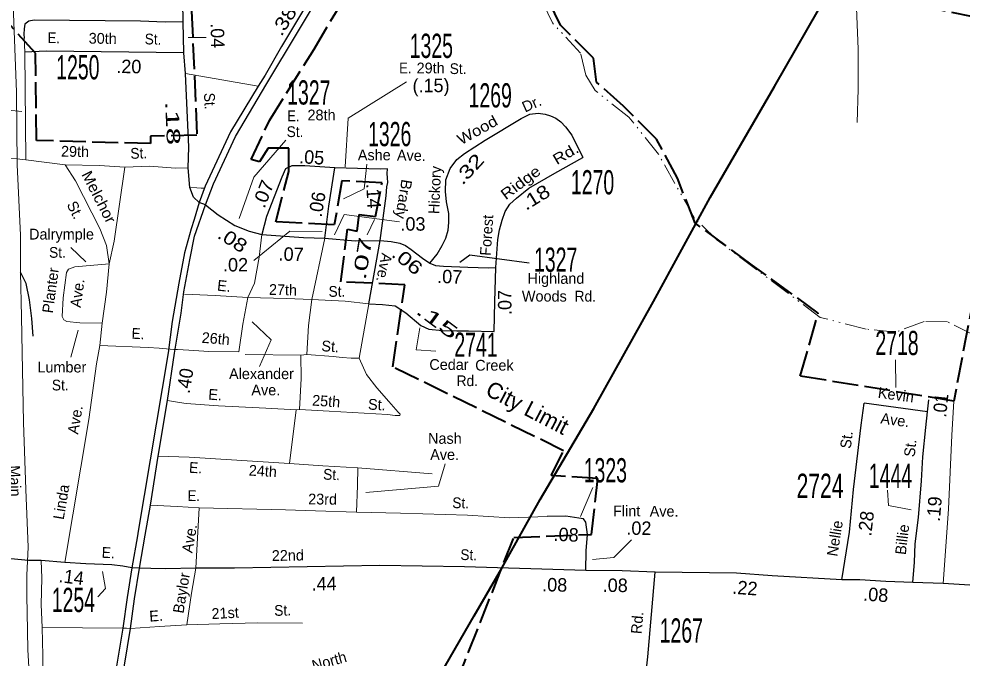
# Model space of a CAD drawing. Extents: x 449235 to 502391, y 194788 to 235774.
# Drawn here: x 463237 to 464987, y 197765 to 198951 of the extents above; entities that cross this region are included whole.
import ezdxf
from ezdxf.enums import TextEntityAlignment as Align

# ---------------------------------------------------------------- set-up
doc = ezdxf.new("R2010")
doc.units = 0
doc.header["$LTSCALE"] = 8
doc.linetypes.add('DASH_DOUBLE_DOT', pattern=[9.2, 5, -1.2, 0.3, -1.2, 0.3, -1.2])
doc.linetypes.add('LONG_DASHED', pattern=[7.5, 6, -1.5])
for name, color, linetype, lineweight in [('10', 7, 'Continuous', 40), ('11', 7, 'Continuous', 13), ('17', 7, 'Continuous', 40), ('28', 7, 'Continuous', 120), ('32', 7, 'Continuous', 25), ('35', 7, 'Continuous', 13), ('44', 7, 'Continuous', 25), ('49', 7, 'LONG_DASHED', 40), ('56', 7, 'Continuous', 40), ('59', 7, 'DASH_DOUBLE_DOT', 13), ('8', 7, 'Continuous', 25)]:
    doc.layers.add(name, color=color, linetype=linetype, lineweight=lineweight)
doc.layers.add('19', color=7, linetype='Continuous')

msp = doc.modelspace()

# ---------------------------------------------------------------- linework, layer by layer
at = {"layer": '10', "lineweight": 13}
for p, q in [((463173.829, 198786.045), (463242.321, 198779.304)), ((463333.594, 198526.864), (463361.185, 198500.511)), ((463333.309, 198323.67), (463346.9, 198373.536))]:
    msp.add_line(p, q, dxfattribs=at)
for points in [[(463683.508, 198305.889), (463704.921, 198355.885), (463669.881, 198388.999)], [(464028.007, 198125.147), (464015.817, 198084.12), (463880.622, 198071.923)]]:
    msp.add_lwpolyline(points, dxfattribs=at)
at = {"layer": '11'}
for p, q in [((463584.333, 198916.663), (463550.98, 198916.663)), ((463896.605, 198579.045), (463883.013, 198550.334)), ((464863.27, 198318.216), (464864.4, 198267.32)), ((464302.065, 198081.395), (464278.739, 198027.715))]:
    msp.add_line(p, q, dxfattribs=at)
for points in [[(463955.968, 198834.369), (463847.779, 198766.906), (463842.291, 198676.694)], [(463732.432, 198726.204), (463673.099, 198657.622), (463645.916, 198580.556)], [(463882.74, 198681.714), (463877.799, 198635.982), (463839.114, 198617.151)], [(463943.42, 198574.512), (463840.728, 198588.111), (463822.606, 198550.334)], [(463673.111, 198503.136), (463739.787, 198557.522), (463799.383, 198556.476)], [(464010.368, 198334.519), (463974.323, 198336.923), (463980.731, 198377.799)], [(464848.579, 198076.413), (464850.84, 198048.137), (464892.664, 198040.22)], [(464373.599, 197984.148), (464340.942, 197951.473), (464301.288, 197947.583)], [(463383.211, 197878.609), (463397.421, 197894.324), (463392.186, 197925.753)]]:
    msp.add_lwpolyline(points, dxfattribs=at)
at = {"layer": '28', "lineweight": 25}
for points in [[(463985.643, 199319.252), (463952.905, 199262.464), (463934.585, 199236.461), (463866.23, 199132.212), (463816.367, 199054.089), (463723.975, 198900.34), (463694.032, 198847.006), (463681.069, 198826.306), (463629.528, 198741.681), (463582.574, 198640.508), (463571.318, 198610.591)], [(463582.97, 198606.295), (463598.075, 198645.312), (463638.814, 198733.164), (463697.11, 198831.171), (463808.999, 199018.181), (463953.633, 199242.806), (463994.987, 199313.54)], [(463571.318, 198610.591), (463561.933, 198579.2), (463556.599, 198561.49), (463544.333, 198517.299), (463533.931, 198460.497), (463521.052, 198389.915), (463513.693, 198331.607), (463458.395, 198000.689), (463457.114, 197991.935), (463446.47, 197932.533)], [(463460.444, 197931.811), (463471.535, 197992.962), (463481.149, 198048.855), (463495.13, 198139.794), (463512.49, 198242.937), (463525.958, 198330.994), (463538.224, 198405.259), (463543.131, 198444.54), (463554.17, 198504.075), (463562.756, 198548.265), (463582.97, 198606.295)], [(463446.47, 197932.533), (463437.744, 197877.153), (463429.871, 197820.261), (463412.268, 197716.617), (463392.948, 197585.415), (463379.817, 197501.358), (463376.03, 197460.181), (463374.933, 197433.517), (463370.655, 197347.682), (463376.434, 197294.253), (463388.265, 197227.122), (463397.523, 197190.022), (463409.78, 197151.08), (463418.038, 197125.548), (463447.963, 197044.822), (463492.939, 196961.918), (463526.027, 196898.344), (463556.692, 196848.978)], [(463565, 196862.171), (463542.291, 196899.645), (463503.087, 196966.669), (463454.936, 197062.512), (463434.952, 197114.481), (463418.831, 197164.97), (463412.279, 197193.429), (463401.275, 197231.028), (463393.469, 197277.25), (463387.892, 197321.188), (463389.445, 197399.718), (463389.754, 197459.268), (463393.469, 197499.666), (463407.93, 197588.465), (463416.357, 197655.703), (463427.473, 197717.959), (463443.729, 197819.903), (463451.346, 197875.135), (463460.444, 197931.811)]]:
    msp.add_lwpolyline(points, dxfattribs=at)
at = {"layer": '32'}
for p, q in [((463542.923, 198888.065), (463541.532, 198946.034)), ((463582.97, 198606.295), (463571.318, 198610.591)), ((463886.448, 198422.626), (463907.413, 198539.732)), ((464923.179, 198221.692), (464805.5, 198237.829)), ((463255.04, 197946.285), (463208.996, 197950.092)), ((463460.444, 197931.811), (463446.47, 197932.533))]:
    msp.add_line(p, q, dxfattribs=at)
for points in [[(463541.532, 198946.034), (463540.99, 198982.639), (463538.004, 199055.217), (463538.3, 199096.991)], [(463541.532, 198946.034), (463508.585, 198945.418), (463462.323, 198946.839), (463265.496, 198949.162), (463255.084, 198946.993), (463248.266, 198941.581), (463246.445, 198932.957), (463246.116, 198922.717), (463246.526, 198915.345)], [(463542.923, 198888.065), (463287.63, 198891.507), (463247.951, 198889.745)], [(463571.318, 198610.591), (463561.144, 198620.647), (463554.291, 198638.567), (463551.297, 198674.551), (463552.012, 198712.961), (463545.928, 198849.641), (463542.923, 198888.065)], [(463999.551, 198497.976), (464012.817, 198514.688), (464022.596, 198530.767), (464029.232, 198544.4), (464033.772, 198559.082), (464034.82, 198573.064), (464034.82, 198589.842), (464030.629, 198611.865), (464028.534, 198630.741), (464029.218, 198652.556), (464037.251, 198673.879), (464049.474, 198690.308), (464063.794, 198701.494), (464102.211, 198726.312), (464168.778, 198766.66), (464185.192, 198774.351), (464200.21, 198776.098), (464213.481, 198774.351), (464223.26, 198771.204), (464233.389, 198767.01), (464242.818, 198760.019), (464251.2, 198750.93), (464263.074, 198735.2), (464283.331, 198693.953)], [(464122.072, 198489.821), (464125.51, 198541.733), (464128.991, 198560.061), (464133.881, 198577.889), (464139.119, 198593.968), (464147.851, 198607.251), (464160.423, 198618.787), (464183.416, 198636.81), (464231.263, 198664.774), (464283.331, 198693.953)], [(463823.235, 198674.937), (463767.256, 198678.443), (463743.335, 198678.435), (463731.641, 198673.182), (463724.807, 198657.283), (463696.568, 198584.725), (463687.892, 198550.846)], [(463804.815, 198544.324), (463812.099, 198603.79), (463823.235, 198674.937)], [(463907.413, 198539.732), (463918.53, 198622.6), (463919.68, 198639.481), (463921.32, 198647.508), (463920.83, 198656.361), (463920.447, 198664.035), (463920.83, 198672.859), (463907.03, 198672.091), (463823.235, 198674.937)], [(463582.97, 198606.295), (463606.961, 198587.434), (463637.697, 198567.722), (463664.124, 198557.368), (463687.892, 198550.846)], [(463687.892, 198550.846), (463764.946, 198545.475), (463804.815, 198544.324)], [(463804.815, 198544.324), (463860.838, 198539.618), (463907.413, 198539.732)], [(463907.413, 198539.732), (463927.606, 198537.825), (463943.671, 198535.029), (463954.498, 198530.485), (463964.975, 198523.493), (463985.93, 198507.414), (463999.551, 198497.976)], [(463999.551, 198497.976), (464009.679, 198493.781), (464024.697, 198492.034), (464069.749, 198490.635), (464108.166, 198489.237), (464122.072, 198489.821)], [(464118.579, 198370.971), (464120.326, 198425.852), (464122.072, 198489.821)], [(463886.448, 198422.626), (463911.723, 198421.025), (463935.292, 198418.497), (463954.675, 198406.008), (463982.488, 198382.324), (463997.433, 198375.676), (464023.171, 198372.768), (464049.739, 198372.352), (464071.431, 198372.02), (464118.579, 198370.971)], [(464763.945, 197910.216), (464778.044, 197998.307), (464785.691, 198077.989), (464799.564, 198197.189), (464805.5, 198237.829)], [(464895.524, 197905.427), (464898.904, 197942.929), (464900.142, 197977.059), (464905.942, 198025.673), (464911.527, 198093.87), (464914.193, 198138.278), (464920.117, 198193.05), (464923.179, 198221.692), (464925.63, 198244.12)], [(464288.817, 197927.301), (464289.705, 197964.106), (464292.088, 197994.493), (464288.8, 198017.23), (464284.655, 198023.412), (464276.158, 198024.698), (464251.808, 198028.376), (464217.351, 198027.457)], [(463446.47, 197932.533), (463429.9, 197935.315), (463409.692, 197938.012), (463360.943, 197940.093), (463321.951, 197942.351), (463277.975, 197945.859), (463255.04, 197946.285)], [(464288.817, 197927.301), (464063.927, 197933.974), (463906.393, 197936.945), (463636.905, 197932.073), (463565.385, 197931.571), (463508.704, 197930.412), (463481.52, 197931.2), (463460.444, 197931.811)], [(464417.385, 197924.403), (464356.503, 197926.729), (464288.817, 197927.301)], [(464341.494, 197433.078), (464357.574, 197449.172), (464365.384, 197464.806), (464371.79, 197484.329), (464396.332, 197700.322), (464403.72, 197767.201), (464417.385, 197924.403)], [(464763.945, 197910.216), (464634.853, 197917.394), (464568.534, 197922.269), (464417.385, 197924.403)], [(464895.524, 197905.427), (464845.543, 197906.923), (464797.489, 197910.21), (464763.945, 197910.216)], [(465512.545, 197880.844), (465493.609, 197879.397), (465444.811, 197879.039), (465375.381, 197880.867), (465313.72, 197883.124), (465279.126, 197883.235), (465208.491, 197888.807), (465169.532, 197889.471), (464952.138, 197903.187), (464895.524, 197905.427)]]:
    msp.add_lwpolyline(points, dxfattribs=at)
at = {"layer": '35'}
for p, q in [((463545.928, 198849.641), (463681.069, 198826.306)), ((463554.291, 198638.567), (463566.816, 198637.613)), ((463886.448, 198422.626), (463868.084, 198321.268)), ((463531.454, 198337.517), (463524.556, 198337.935)), ((463760.065, 198327.436), (463656.894, 198328.435)), ((463760.065, 198327.436), (463771.037, 198328.215)), ((463512.49, 198242.937), (463535.182, 198239.255)), ((463751.501, 198225.466), (463757.318, 198226.186)), ((464003.724, 198107.119), (463865.676, 198117.904)), ((463565.385, 197931.571), (463571.662, 198043.823)), ((463429.871, 197820.261), (463280.179, 197821.823)), ((463436.828, 197820.188), (463429.871, 197820.261)), ((463436.828, 197820.188), (463443.729, 197819.903))]:
    msp.add_line(p, q, dxfattribs=at)
for points in [[(464792.673, 198758.749), (464794.417, 198820.741), (464794.417, 198894.957), (464789.133, 199018.117), (464790.951, 199026.62), (464796.162, 199045.134), (464811.865, 199058.231), (464826.446, 199060.272), (464841.906, 199064.778), (464906.45, 199068.66), (464913.502, 199070.531), (464918.139, 199073.67), (464924.352, 199082.327), (464927.044, 199094.837), (464928.711, 199116.943), (464928.262, 199191.36), (464929.408, 199423.283)], [(463249.591, 198689.495), (463247.951, 198889.745), (463246.526, 198915.345)], [(463204.758, 198694.365), (463249.591, 198689.495), (463322.83, 198680.562)], [(463404.261, 198496.802), (463399.389, 198530.384), (463387.166, 198562.346), (463341.809, 198650.904), (463322.83, 198680.562)], [(463322.83, 198680.562), (463386.236, 198679.405), (463433.679, 198676.07)], [(463404.261, 198496.802), (463413.584, 198538.698), (463433.679, 198676.07)], [(463433.679, 198676.07), (463479.454, 198677.708), (463527.509, 198674.421), (463551.297, 198674.551)], [(463566.816, 198637.613), (463574.995, 198636.991), (463580.13, 198637.061)], [(463661.614, 198434.429), (463674.026, 198460.988), (463682.861, 198508.931), (463687.892, 198550.846)], [(463771.037, 198328.215), (463774.242, 198382.276), (463780.644, 198430.306), (463804.815, 198544.324)], [(463391.303, 198386.671), (463349.894, 198386.835), (463325.803, 198389.822), (463320.07, 198392.865), (463317.206, 198399.022), (463319.004, 198433.689), (463325.378, 198480.523), (463329.098, 198486.547), (463340.781, 198491.252), (463404.261, 198496.802)], [(463391.303, 198386.671), (463399.654, 198443.833), (463404.261, 198496.802)], [(463544.352, 198440.537), (463601.184, 198437.636), (463661.614, 198434.429)], [(463645.133, 198333.18), (463652.458, 198384.492), (463661.614, 198434.429)], [(463661.614, 198434.429), (463732.574, 198432.138), (463780.644, 198430.306)], [(463780.644, 198430.306), (463842.448, 198427.557), (463886.448, 198422.626)], [(463321.951, 197942.351), (463366.774, 198207.915), (463380.816, 198311.315), (463386.931, 198345.347), (463391.303, 198386.671)], [(463386.931, 198345.347), (463477.052, 198341.272), (463497.017, 198339.87), (463517.671, 198338.419), (463524.556, 198337.935)], [(463645.133, 198333.18), (463589.37, 198334.005), (463552.148, 198336.262), (463531.454, 198337.517)], [(463757.318, 198226.186), (463760.508, 198283.775), (463760.065, 198327.436)], [(463868.084, 198321.268), (463853.435, 198321.726), (463836.954, 198323.101), (463820.015, 198324.475), (463771.037, 198328.215)], [(463757.318, 198226.186), (463812.713, 198223.438), (463920.755, 198217.024), (463934.947, 198215.191), (463943.941, 198214.948), (463944.298, 198217.502), (463940.441, 198221.605), (463923.502, 198241.305), (463901.306, 198266.357), (463881.68, 198291.149), (463868.084, 198321.268)], [(463535.182, 198239.255), (463547.448, 198237.413), (463607.55, 198233.117), (463695.301, 198228.966), (463751.501, 198225.466)], [(464952.138, 197903.187), (464961.692, 198041.077), (464968.01, 198178.727), (464971.666, 198242.022)], [(463865.676, 198117.904), (463801.171, 198121.474), (463739.14, 198126.049), (463751.501, 198225.466)], [(463739.14, 198126.049), (463552.813, 198137.503), (463495.13, 198139.794)], [(463863.387, 198035.897), (463865.218, 198084.918), (463865.676, 198117.904)], [(463571.662, 198043.823), (463530.592, 198046.106), (463481.149, 198048.855)], [(463863.387, 198035.897), (463787.071, 198038.381), (463731.676, 198040.214), (463571.662, 198043.823)], [(464217.351, 198027.457), (464147.162, 198025.121), (464069.399, 198030.399), (463944.876, 198034.064), (463863.387, 198035.897)], [(463277.975, 197945.859), (463279.403, 197913.263), (463278.54, 197864.488), (463280.179, 197821.823)], [(463548.758, 197826.466), (463557.456, 197885.108), (463565.385, 197931.571)], [(463280.179, 197821.823), (463281.084, 197769.963), (463280.733, 197716.359)], [(463443.729, 197819.903), (463498.071, 197823.774), (463548.758, 197826.466)], [(463548.758, 197826.466), (463610.104, 197828.299), (463680.606, 197830.131), (463763.128, 197829.586)]]:
    msp.add_lwpolyline(points, dxfattribs=at)
at = {"layer": '44', "lineweight": 13}
for points in [[(463281.835, 199969.752), (463272.338, 199934.325), (463261.568, 199893.313), (463246.166, 199816.166), (463232.61, 199733.783), (463223.859, 199660.715), (463220.822, 199588.024), (463218.47, 199522.872), (463217.377, 199458.146), (463219.491, 199374.096), (463220.993, 199252.146), (463224.425, 199125.269), (463226.146, 198977.429), (463232.665, 198815.439), (463233.719, 198680.641), (463239.926, 198550.057), (463239.694, 198481.431)], [(463239.694, 198481.431), (463241.618, 198398.354), (463242.899, 198331.909), (463245.348, 198201.856), (463249.58, 198077.787), (463254.402, 197970.855), (463251.786, 197919.057), (463251.784, 197879.001), (463252.27, 197850.198), (463253.477, 197780.095), (463258.644, 197694.665), (463262.147, 197581.213), (463263.582, 197492.199), (463265.663, 197401.952), (463269.295, 197331.13)]]:
    msp.add_lwpolyline(points, dxfattribs=at)
at = {"layer": '44'}
msp.add_lwpolyline([(463263.167, 198362.664), (463261.259, 198395.027), (463256.412, 198429.828), (463250.26, 198460.448), (463239.694, 198481.431)], dxfattribs=at)
at = {"layer": '49'}
for points in [[(463557.322, 198965.586), (463567.376, 198735.328), (463480.913, 198733.377), (463480.913, 198719.717), (463269.783, 198725.571), (463267.773, 198887.533), (463048.6, 199129.5)], [(464026.461, 197663.119), (464155.532, 197988.719), (464299.435, 197994.473), (464310.947, 198098.048), (464224.605, 198103.802), (464247.63, 198149.836), (463930.833, 198305.341), (463952.951, 198457.546), (463834.316, 198463.4), (463846.381, 198560.968), (463864.478, 198557.065), (463868.499, 198588.286), (463898.66, 198584.383), (463910.725, 198646.827), (463836.327, 198650.729), (463822.252, 198568.773), (463713.671, 198574.627), (463737.8, 198668.291), (463737.8, 198711.221), (463699.595, 198711.221), (463683.509, 198685.854), (463667.914, 198690.447), (463702.097, 198762.647), (463784.538, 198895.338), (463895.13, 199080.716)]]:
    msp.add_lwpolyline(points, dxfattribs=at)
msp.add_lwpolyline([(464180.205, 199068.955), (464314.008, 199056.784), (464319.573, 199090.198), (465004.15, 198956.54), (465004.15, 198923.125), (465237.908, 198873.003), (465204.514, 198666.946), (465171.12, 198672.515), (465143.292, 198483.165), (465020.847, 198499.872), (464971.666, 198242.022), (464686.907, 198288.246), (464720.301, 198405.198), (464597.856, 198494.303), (464492.109, 198572.271), (464458.715, 198655.807), (464419.755, 198728.206), (464358.533, 198789.466), (464308.442, 198834.019), (464302.876, 198878.572), (464241.654, 198939.832)], close=True, dxfattribs=at)
at = {"layer": '56'}
msp.add_lwpolyline([(464000.627, 197703.058), (464081.775, 197843.59), (464133.321, 197931.658), (464204.445, 198059.035), (464303.731, 198227.927), (464414.533, 198426.473), (464519.737, 198619.642), (464639.234, 198825.941), (464739.886, 199002.125), (464824.632, 199142.584), (464936.616, 199339.276), (464986.942, 199427.368), (465091.327, 199607.136)], dxfattribs=at)
at = {"layer": '59'}
msp.add_lwpolyline([(465008.031, 198365.031), (464959.875, 198389.016), (464916.906, 198389.875), (464863.643, 198370.019), (464809.048, 198375.483), (464723.906, 198397.266), (464532.844, 198540.688), (464490.5, 198581.562), (464423.75, 198699.969), (464368.875, 198769.11), (464306.094, 198818.406), (464288.719, 198846.766), (464279.25, 198887.969), (464226.844, 198944.062), (464187.531, 199025.906)], dxfattribs=at)
at = {"layer": '8'}
msp.add_lwpolyline([(464054.831, 198499.895), (464073.596, 198513.153), (464183.982, 198498.79)], dxfattribs=at)

# ---------------------------------------------------------------- texts
at = {"layer": '10'}
for s, rotation, p in [('29th', 358.955, (463341.008, 198695.233)), ('St.', 297.12, (463332.542, 198592.219)), ('Planter', 82.25, (463305.555, 198446.098)), ('Ave.', 82.25, (463355.311, 198440.923)), ('E.', 353.753, (463616.583, 198445.668)), ('27th', 358.348, (463726.676, 198438.422)), ('26th', 355.284, (463601.492, 198348.056)), ('St.', 355.937, (463814.049, 198333.519)), ('E.', 355.654, (463600.351, 198243.818)), ('25th', 355.824, (463806.484, 198231.829)), ('St.', 357.044, (463900.716, 198225.396)), ('Ave.', 80.42, (463351.195, 198205.74)), ('24th', 356.489, (463689.05, 198102.165)), ('Linda', 80.42, (463325.426, 198053.066)), ('23rd', 359.384, (463800.39, 198049.882)), ('Ave.', 80.207, (463563.225, 197985.31)), ('Baylor', 80.763, (463548.358, 197884.228)), ('E.', 4.163, (463492.199, 197833.35)), ('21st', 3.165, (463620.151, 197838.56)), ('North', 15.772, (463815.429, 197749.533))]:
    msp.add_text(s, height=20, rotation=rotation, dxfattribs=at).set_placement(p, align=Align.CENTER)
for s, rotation, width, p in [('St.', 2.049, 0.95, (463459.676, 198692.01)), ('Melchor', 297.12, 1.1, (463376.446, 198616.181)), ('St.', 0.229, 0.95, (463827.122, 198435.441)), ('E.', 357.411, 0.95, (463457.621, 198357.166)), ('E.', 356.489, 0.95, (463564.198, 198108.236)), ('St.', 357.6, 0.95, (463816.711, 198095.622)), ('E.', 358.844, 0.9, (463561.177, 198056.335)), ('St.', 358.644, 0.95, (464056.489, 198042.958)), ('St.', 1.551, 0.95, (463726.547, 197843.601))]:
    msp.add_text(s, height=20, rotation=rotation, dxfattribs=dict(at, width=width)).set_placement(p, align=Align.CENTER)
for s, p in [('Dalrymple', (463316.036, 198541.765)), ('Lumber', (463316.697, 198295.023)), ('Alexander', (463687.096, 198282.662)), ('Ave.', (463695.103, 198252.518)), ('Nash', (464027.409, 198162.598)), ('Ave.', (464026.899, 198132.66))]:
    msp.add_text(s, height=20, dxfattribs=at).set_placement(p, align=Align.CENTER)
at = {"layer": '10', "width": 0.95}
for p in [(463308.511, 198507.883), (463313.676, 198261.644)]:
    msp.add_text('St.', height=20, dxfattribs=at).set_placement(p, align=Align.CENTER)
at = {"layer": '11'}
for s, rotation, width, p in [('E.', 359.228, 0.9, (463301.497, 198906.322)), ('St.', 359.228, 0.95, (463485.804, 198903.836)), ('St.', 272.549, 0.95, (463581.032, 198798.193)), ('Wood', 28.948, 1.15, (464092.531, 198736.13)), ('Rd.', 30.469, 1.2, (464256.604, 198692.34)), ('Ridge', 36.884, 1.2, (464173.814, 198639.508)), ('Brady', 260.666, 1.05, (463941.181, 198618.36)), ('E.', 357.556, 0.95, (463402.323, 197950.603)), ('St.', 358.844, 0.95, (464071.451, 197946.689))]:
    msp.add_text(s, height=20, rotation=rotation, dxfattribs=dict(at, width=width)).set_placement(p, align=Align.CENTER)
for s, rotation, p in [('30th', 359.228, (463392.389, 198905.096)), ('Dr.', 23.965, (464192.454, 198784.544)), ('Ashe', 0.147, (463896.373, 198688.744)), ('Ave.', 358.91, (463965.086, 198687.948)), ('Hickory', 87.549, (464018.622, 198633.283)), ('Forest', 86.12, (464114.852, 198548.937)), ('Ave.', 258.558, (463905.016, 198491.464)), ('Kevin', 352.192, (464863.138, 198243.697)), ('Ave.', 352.192, (464861.331, 198196.847)), ('St.', 83.362, (464782.45, 198168.965)), ('St.', 83.827, (464900.764, 198153.611)), ('Main', 272.065, (463220.023, 198093.296)), ('Nellie', 80.907, (464760.817, 197985.588)), ('Billie', 83.196, (464885.844, 197983.838)), ('22nd', 1.036, (463736.133, 197945.568)), ('Rd.', 85.032, (464394.091, 197829.641))]:
    msp.add_text(s, height=20, rotation=rotation, dxfattribs=at).set_placement(p, align=Align.CENTER)
for s, width, p in [('E.', 0.9, (463953.823, 198850.094)), ('St.', 0.95, (464051.924, 198848.915)), ('E.', 0.9, (463746.347, 198761.372)), ('St.', 0.95, (463749.342, 198731.935)), ('Rd.', 0.95, (464287.908, 198426.572)), ('Rd.', 0.95, (464069.04, 198269.618))]:
    msp.add_text(s, height=20, dxfattribs=dict(at, width=width)).set_placement(p, align=Align.CENTER)
for s, p in [('29th', (464001.003, 198850.148)), ('28th', (463798.476, 198762.941)), ('Highland', (464233.402, 198459.583)), ('Woods', (464211.886, 198426.572)), ('Cedar', (464034.982, 198299.763)), ('Creek', (464119.328, 198298.345)), ('Flint', (464364.7, 198028.016)), ('Ave.', (464434.154, 198027.447))]:
    msp.add_text(s, height=20, dxfattribs=at).set_placement(p, align=Align.CENTER)
at = {"layer": '17'}
for s, rotation, width, p in [('.38', 57.617, 1.2, (463739.129, 198940.96)), ('.18', 272.549, 1.75, (463510.005, 198757.17)), ('.32', 47.463, 1.35, (464081.194, 198664.176)), ('.07', 68.734, 1.1, (463701.776, 198622.01)), ('.18', 31.753, 1.2, (464201.815, 198609.562)), ('.08', 327.327, 1.2, (463626.815, 198530.748)), ('.07', 80.725, 1.7, (463886.46, 198504.495)), ('.06', 321.144, 1.3, (463949.886, 198492.713)), ('.15', 323.447, 1.85, (464005.839, 198380.512)), ('.01', 83.898, 0.95, (464959.634, 198232.782))]:
    msp.add_text(s, height=25, rotation=rotation, dxfattribs=dict(at, width=width)).set_placement(p, align=Align.CENTER)
for s, rotation, p in [('.04', 271.375, (463593.136, 198919.792)), ('.20', 359.228, (463440.805, 198850.502)), ('(.15)', 0.606, (464001.811, 198815.203)), ('.05', 356.415, (463779.551, 198682.102)), ('.14', 273.168, (463882.643, 198621.844)), ('.06', 80.369, (463802.534, 198605.084)), ('.07', 358.04, (463741.704, 198502.138)), ('.07', 358.04, (464035.947, 198460.463)), ('.07', 90.528, (464150.852, 198425.018)), ('.40', 80.64, (463557.399, 198277.698)), ('.19', 85.318, (464947.805, 198040.733)), ('.28', 83.362, (464821.188, 198013.249)), ('.02', 359.516, (464387.313, 197993.558)), ('.08', 357.627, (464251.871, 197981.647)), ('.14', 352.692, (463332.873, 197903.055)), ('.44', 1.036, (463803.507, 197890.602)), ('.08', 358.844, (464230.968, 197888.46)), ('.08', 359.516, (464343.383, 197887.532)), ('.22', 355.796, (464583.37, 197882.691)), ('.08', 356.087, (464826.088, 197870.187))]:
    msp.add_text(s, height=25, rotation=rotation, dxfattribs=at).set_placement(p, align=Align.CENTER)
for s, p in [('.03', (463968.105, 198558.204)), ('.02', (463638.91, 198482.465))]:
    msp.add_text(s, height=25, dxfattribs=at).set_placement(p, align=Align.CENTER)
at = {"layer": '19'}
msp.add_text('City Limit', height=30, rotation=332.603, dxfattribs=at).set_placement((464173.663, 198216.382), align=Align.CENTER)
at = {"layer": '8'}
for s, width, p in [('1325', 0.6, (464002.234, 198878.819)), ('1250', 0.6, (463346.34, 198838.986)), ('1327', 0.6, (463774.905, 198792.301)), ('1269', 0.6, (464111.514, 198786.853)), ('1326', 0.6, (463924.963, 198715.039)), ('1270', 0.6, (464301.377, 198625.548)), ('1327', 0.6, (464232.938, 198481.92)), ('2741', 0.6, (464085.087, 198324.042)), ('2718', 0.6, (464866.321, 198327.191)), ('1323', 0.6, (464325.125, 198090.962)), ('1444', 0.6, (464854.17, 198080.82)), ('2724', 0.65, (464723.544, 198062.199)), ('1254', 0.6, (463338.071, 197850.287)), ('1267', 0.6, (464466.065, 197793.575))]:
    msp.add_text(s, height=45, dxfattribs=dict(at, width=width)).set_placement(p, align=Align.CENTER)

doc.saveas('drawing.dxf')
